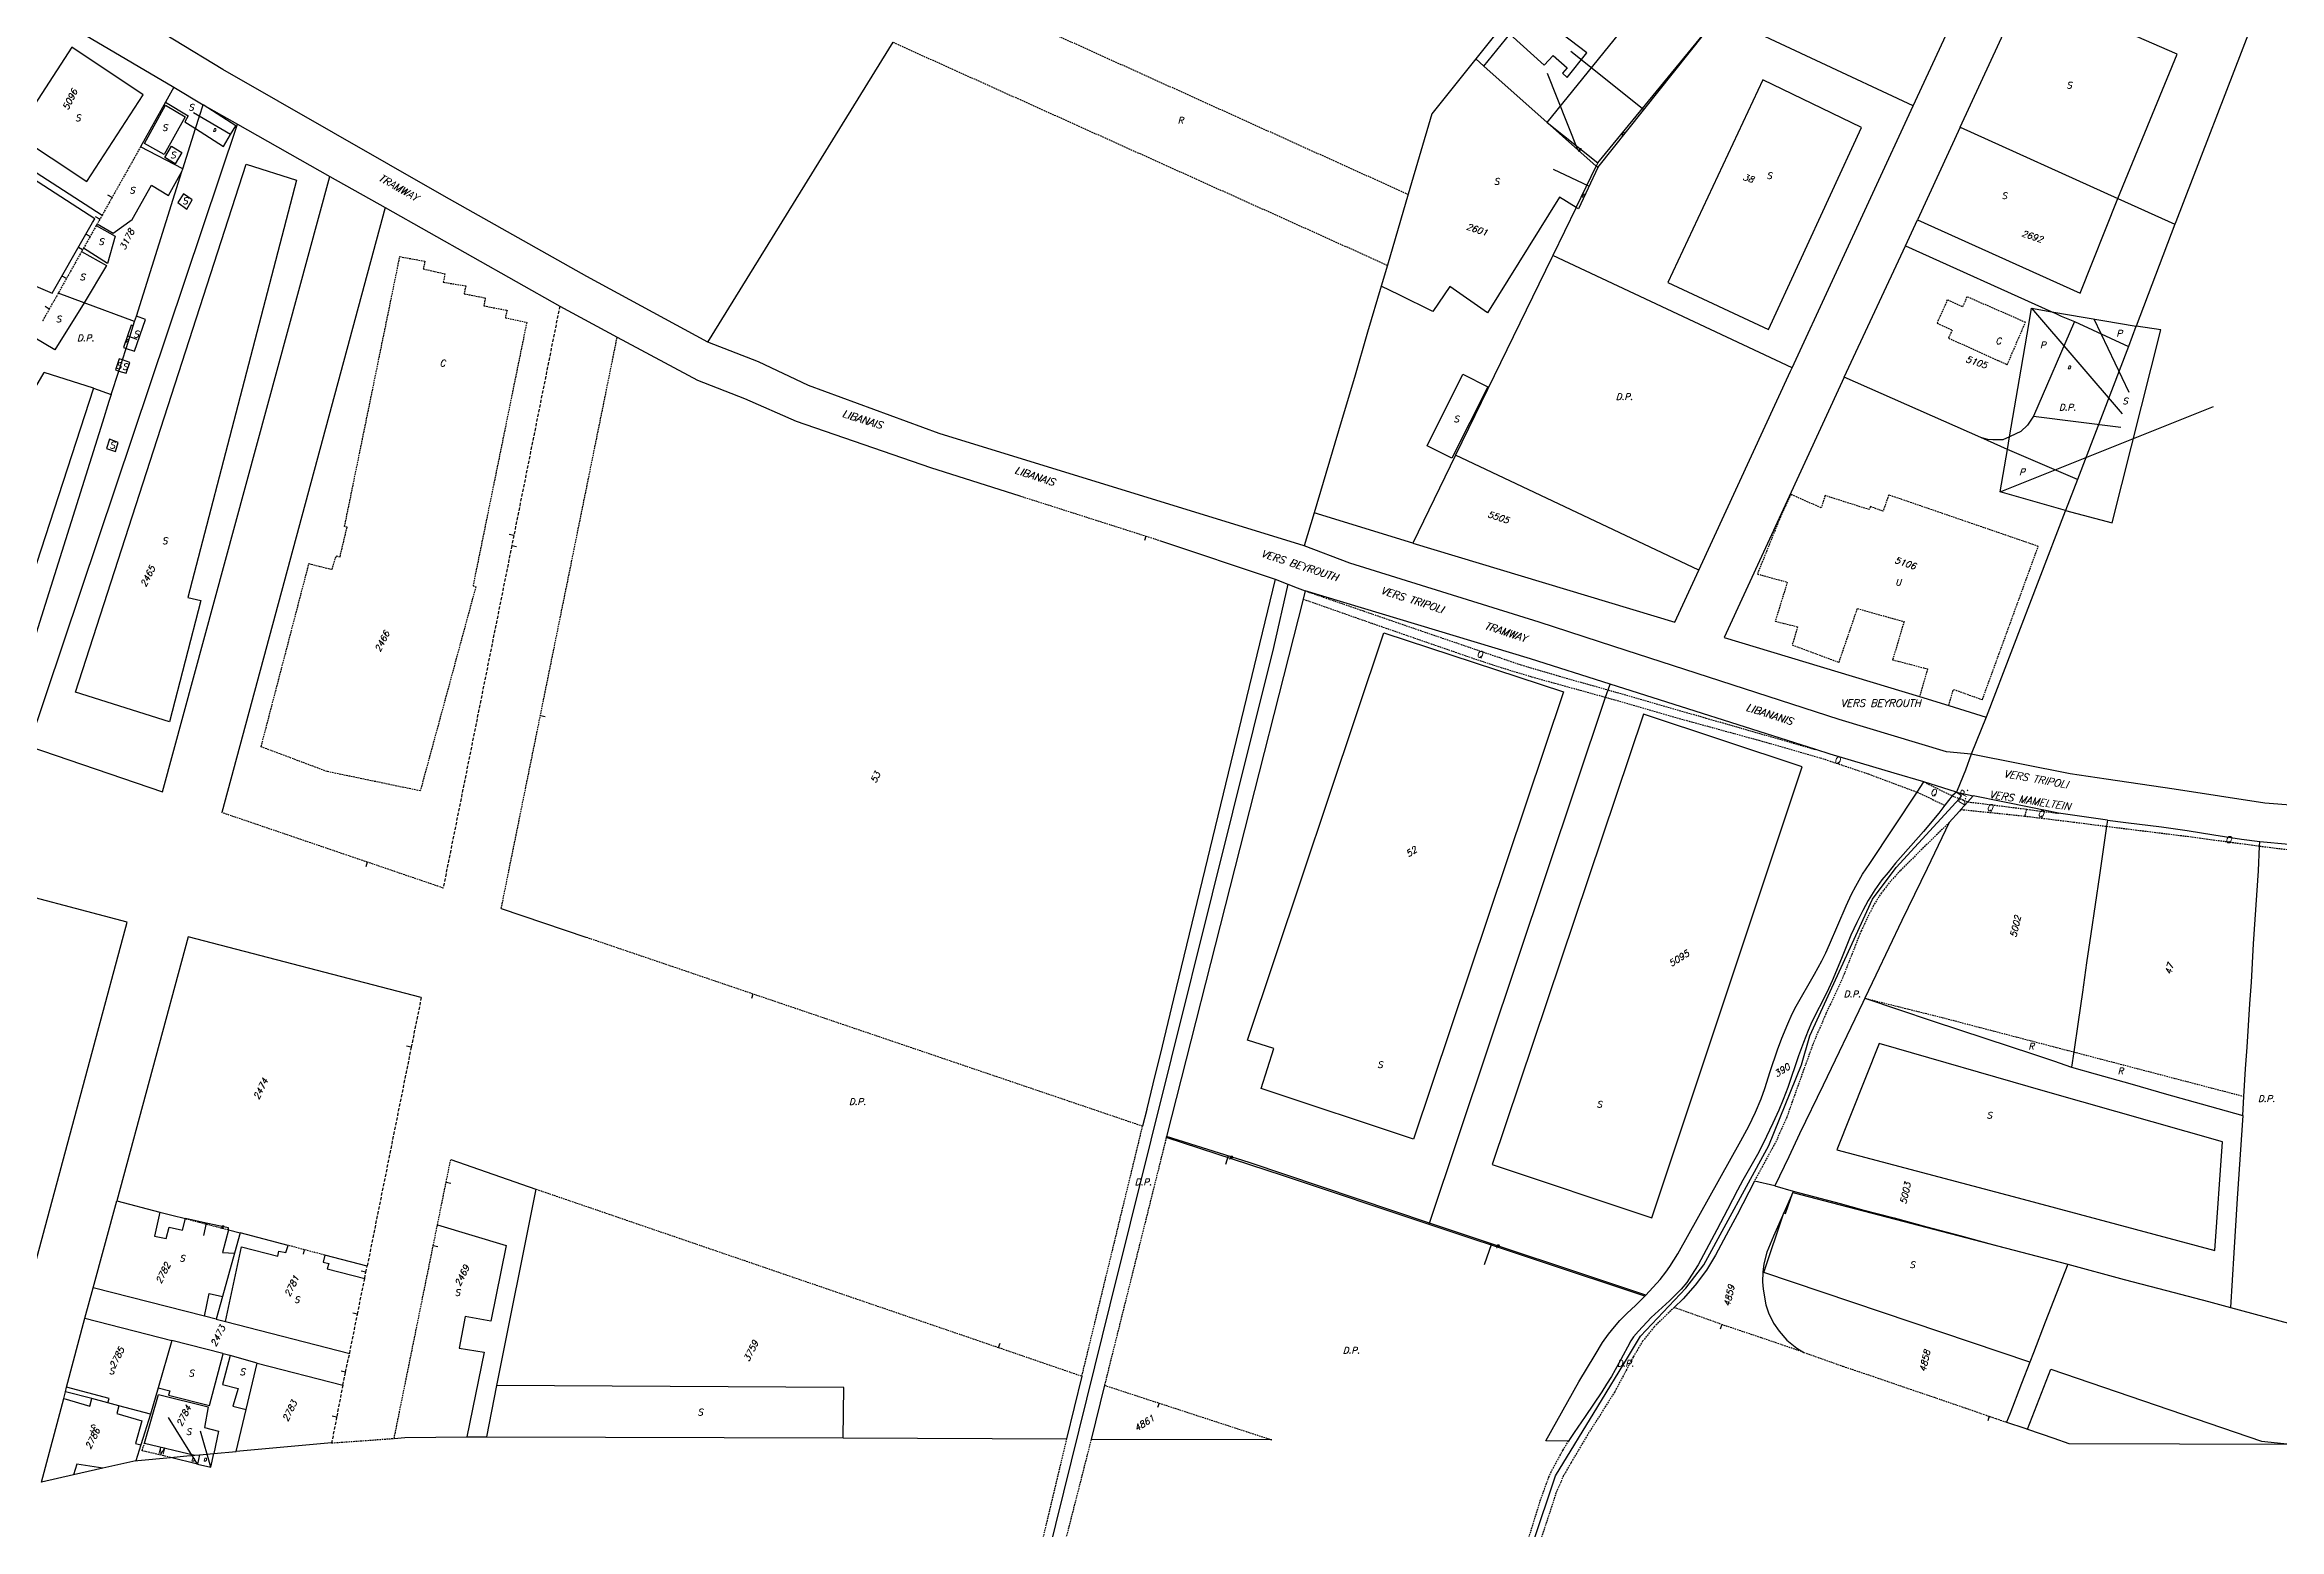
# Model space of a CAD drawing. Extents: x -334462 to -332769, y -29481 to -26664.
# Drawn here: x -333351.2 to -333000.6, y -28042.7 to -27809.7 of the extents above; entities that cross this region are included whole.
import ezdxf
from ezdxf.enums import TextEntityAlignment as Align

# ---------------------------------------------------------------- set-up
doc = ezdxf.new("R2010")
doc.units = 0
doc.header["$MEASUREMENT"] = 0
doc.linetypes.add('DASHED', pattern=[0.75, 0.5, -0.25])
doc.linetypes.add('HIDDEN', pattern=[0.375, 0.25, -0.125])
for name, color, linetype in [('17', 7, 'CONTINUOUS'), ('18', 7, 'CONTINUOUS'), ('DP$DIVIDING$LINE', 7, 'CONTINUOUS'), ('EASEMENT$BOUNDA$', 7, 'CONTINUOUS'), ('ENC$$ST$$A$$TEXT', 7, 'CONTINUOUS'), ('ENCRO$$AREA$TEXT', 7, 'CONTINUOUS'), ('ENCROACHED$WALL', 7, 'CONTINUOUS'), ('MAP$SHEET$BOUND$', 7, 'CONTINUOUS'), ('PARCEL$BOUNDARY', 7, 'CONTINUOUS'), ('PARCEL$NUMBER', 7, 'CONTINUOUS'), ('SECTION$$A$', 7, 'CONTINUOUS'), ('STREET$TEXT', 7, 'CONTINUOUS'), ('STRUC$$FOOTPRINT', 7, 'CONTINUOUS')]:
    doc.layers.add(name, color=color, linetype=linetype)
doc.styles.add('ITALICT', font='ITALICT', dxfattribs={"height": 0.2})

msp = doc.modelspace()

# ---------------------------------------------------------------- linework, layer by layer
at = {"layer": '17', "color": 1, "linetype": 'Continuous'}
for p, q in [((-333340.58, -27833.71), (-333341.23, -27833.34)), ((-333046.06, -28024.93), (-333046.31, -28025.63))]:
    msp.add_line(p, q, dxfattribs=at)
at = {"layer": '17', "color": 2, "linetype": 'Continuous'}
msp.add_line((-333300.54, -27937.99), (-333300.78, -27938.71), dxfattribs=at)
at = {"layer": '18', "color": 1, "linetype": 'Continuous'}
for p, q in [((-333342.51, -27837.14), (-333343.16, -27836.77)), ((-333344.04, -27839.86), (-333344.69, -27839.49)), ((-333345.21, -27841.94), (-333345.86, -27841.57)), ((-333347.74, -27846.44), (-333348.39, -27846.07)), ((-333350.43, -27851.21), (-333351.08, -27850.84)), ((-333178.39, -27886.83), (-333178.61, -27887.55)), ((-333240.03, -27958.68), (-333240.27, -27959.39)), ((-333310.43, -27998.79), (-333310.62, -27999.51)), ((-333088.01, -28010.53), (-333088.26, -28011.24)), ((-333201.49, -28014.14), (-333201.25, -28013.43))]:
    msp.add_line(p, q, dxfattribs=at)
at = {"layer": '18', "color": 30, "linetype": 'Continuous'}
for p, q in [((-333277.55, -27886.72), (-333278.29, -27886.57)), ((-333277.87, -27888.32), (-333277.14, -27888.47)), ((-333293.65, -27967.02), (-333294.38, -27966.87)), ((-333300.76, -28002.33), (-333301.49, -28002.18)), ((-333302.08, -28008.92), (-333302.81, -28008.77)), ((-333303.95, -28017.99), (-333304.65, -28017.85)), ((-333305.35, -28025.04), (-333306.05, -28024.9))]:
    msp.add_line(p, q, dxfattribs=at)
at = {"layer": '18', "color": 2, "linetype": 'Continuous'}
for p, q in [((-333273.38, -27914.99), (-333272.64, -27915.13)), ((-333288.17, -27988.22), (-333287.44, -27988.37)), ((-333290.19, -27998.15), (-333289.45, -27998.3)), ((-333176.31, -28022.85), (-333176.54, -28023.56))]:
    msp.add_line(p, q, dxfattribs=at)
at = {"layer": 'DP$DIVIDING$LINE', "color": 2, "linetype": 'HIDDEN'}
for p, q in [((-333051.88, -27927.59), (-333050.74, -27928.03)), ((-333050.74, -27928.03), (-333049.42, -27928.53)), ((-333188.42, -28018.62), (-333178.9, -27979.43)), ((-333175.19, -27981.21), (-333184.88, -28020.06)), ((-333190.83, -28028.45), (-333194.65, -28044.45)), ((-333186.97, -28028.56), (-333191.04, -28044.48))]:
    msp.add_line(p, q, dxfattribs=at)
at = {"layer": 'DP$DIVIDING$LINE', "color": 30, "linetype": 'HIDDEN'}
msp.add_line((-333306.13, -28029.1), (-333296.33, -28028.4), dxfattribs=at)
at = {"layer": 'DP$DIVIDING$LINE', "color": 2, "linetype": 'HIDDEN'}
for points in [[(-333052.34, -27931.75), (-333060.02, -27939.3), (-333061.51, -27940.95), (-333062.99, -27942.79), (-333064.29, -27944.88), (-333066.18, -27948.79), (-333069.06, -27956.09), (-333071.71, -27961.82), (-333073.63, -27966.26), (-333075.42, -27971.22), (-333076.99, -27975.6), (-333077.84, -27978.02), (-333079.5, -27981.75), (-333082.91, -27988.02)], [(-333095.5, -28007.86), (-333098.65, -28010.92), (-333100.45, -28013.14), (-333101.9, -28015.56), (-333104.82, -28021.09), (-333108.88, -28027.48), (-333111.72, -28032.26), (-333112.84, -28034.24), (-333113.9, -28036.55), (-333116.91, -28045.71), (-333120.13, -28055.73), (-333124.52, -28069.51), (-333127.46, -28080.68), (-333128.01, -28082.31)], [(-333132.42, -28086.77), (-333130.93, -28083.94), (-333130.88, -28083.84), (-333130.82, -28083.72), (-333130.7, -28083.47), (-333130.59, -28083.19), (-333129.84, -28081.43), (-333129.24, -28079.65), (-333128.23, -28076.18), (-333126.95, -28071.82), (-333118.53, -28044.72), (-333116.5, -28038.18), (-333115.86, -28036.37), (-333115.16, -28034.46), (-333114.51, -28033.07), (-333112.95, -28030.27), (-333112.08, -28028.81)]]:
    msp.add_lwpolyline(points, dxfattribs=at)
at = {"layer": 'EASEMENT$BOUNDA$', "color": 3, "linetype": 'HIDDEN'}
for p, q in [((-333211.92, -27799.43), (-333137.23, -27833.22)), ((-333218.06, -27809.37), (-333140.5, -27844.34)), ((-333043.41, -27851.98), (-333049.57, -27849.29)), ((-333275.53, -27853.31), (-333283.95, -27894.62)), ((-333057.38, -27927.01), (-333053.03, -27929.07)), ((-333056.32, -27925.41), (-333051.88, -27927.59)), ((-333050.51, -27929.72), (-333040.55, -27930.76)), ((-333040.19, -27929.7), (-333040.55, -27930.76)), ((-333040.19, -27929.7), (-333035.19, -27930.33)), ((-333003.65, -27935.47), (-332995.52, -27936.48)), ((-333032.79, -27967.77), (-333006.11, -27974.74))]:
    msp.add_line(p, q, dxfattribs=at)
for points in [[(-333283.95, -27894.62), (-333283.52, -27894.79), (-333292.23, -27926.81), (-333306.84, -27923.78), (-333317.2, -27919.9), (-333309.69, -27891.16), (-333306.07, -27892.07), (-333305.42, -27889.95), (-333304.82, -27890.08), (-333303.71, -27885.46), (-333304.1, -27885.33), (-333295.43, -27842.99), (-333291.5, -27843.72), (-333291.76, -27844.93), (-333288.35, -27845.67), (-333288.63, -27847.01), (-333285.09, -27847.57), (-333285.35, -27848.82), (-333282.03, -27849.47), (-333282.24, -27850.72), (-333278.62, -27851.41), (-333278.88, -27852.58), (-333275.53, -27853.31)], [(-333049.57, -27849.29), (-333050.25, -27850.85), (-333052.65, -27849.79), (-333054.26, -27853.44), (-333051.91, -27854.51), (-333052.46, -27855.77), (-333044.66, -27859.31), (-333043.25, -27859.95), (-333040.39, -27853.3), (-333043.41, -27851.98)], [(-333052.43, -27913.4), (-333051.67, -27910.88), (-333047.15, -27912.51), (-333038.38, -27888.45), (-333061.84, -27880.39), (-333062.74, -27882.93), (-333064.7, -27882.22), (-333064.89, -27882.69), (-333071.82, -27880.49), (-333072.44, -27882.41), (-333077.17, -27880.31), (-333078.84, -27883.84), (-333082.45, -27892.79), (-333077.75, -27894.06), (-333079.65, -27900.2), (-333076.14, -27901.06), (-333076.99, -27903.9), (-333069.64, -27906.65), (-333066.75, -27898.2), (-333059.44, -27900.26), (-333061.23, -27906.24), (-333055.74, -27907.67), (-333057.02, -27912.01)], [(-333153.41, -27895.42), (-333144.25, -27898.58), (-333137.56, -27900.89), (-333119.54, -27907.04), (-333113.52, -27908.81), (-333105.87, -27910.97)], [(-333153.73, -27896.71), (-333144.95, -27899.8), (-333142.96, -27900.5), (-333126.69, -27906.13), (-333123.15, -27907.3), (-333117.82, -27908.92), (-333106.25, -27912.12)], [(-333106.25, -27912.12), (-333094, -27915.64), (-333082.2, -27918.87), (-333072.58, -27921.62), (-333064.99, -27924.16), (-333061.19, -27925.59), (-333057.38, -27927.01)], [(-333105.87, -27910.97), (-333090.51, -27915.38), (-333073.28, -27920.34)], [(-333049.42, -27928.53), (-333040.18, -27929.68), (-333040.19, -27929.7)], [(-333040.55, -27930.76), (-333032.83, -27931.7), (-333027.65, -27932.37)], [(-333027.65, -27932.37), (-333014.26, -27934.03), (-333003.65, -27935.47)], [(-333065.59, -27959.34), (-333053.59, -27962.33), (-333032.79, -27967.77)], [(-333331.39, -28031.38), (-333335.86, -28030.34), (-333335.5, -28029.16)]]:
    msp.add_lwpolyline(points, dxfattribs=at)
at = {"layer": 'ENC$$ST$$A$$TEXT', "color": 1, "linetype": 'Continuous'}
for p, q in [((-333100.25, -27819.94), (-333111.71, -27810.81)), ((-333110.6, -27826.23), (-333115.37, -27814.25)), ((-333321.99, -27823.83), (-333327.8, -27820.44)), ((-333108.87, -27831.96), (-333114.46, -27829.32)), ((-333039.44, -27851.09), (-333025.2, -27867.67)), ((-333029.64, -27852.76), (-333024.15, -27864.26)), ((-333338.16, -27855.43), (-333336.69, -27855.94)), ((-333044.35, -27879.87), (-333010.89, -27866.49)), ((-333039.13, -27868.02), (-333025.45, -27869.77)), ((-333325.06, -28032.93), (-333326.72, -28027.25))]:
    msp.add_line(p, q, dxfattribs=at)
at = {"layer": 'ENCRO$$AREA$TEXT', "color": 5, "linetype": 'Continuous'}
for p, q in [((-333165.48, -27984.07), (-333165.92, -27985.43)), ((-333325.81, -27994.61), (-333326.22, -27996.55)), ((-333124.18, -27997.85), (-333125.29, -28001.17)), ((-333327.16, -28032.42), (-333331.72, -28025.09))]:
    msp.add_line(p, q, dxfattribs=at)
at = {"layer": 'ENCROACHED$WALL', "color": 5, "linetype": 'Continuous'}
for p, q in [((-333099.95, -28005.91), (-333133.89, -27994.63)), ((-333327.16, -28032.42), (-333331.39, -28031.38))]:
    msp.add_line(p, q, dxfattribs=at)
for points in [[(-333133.89, -27994.63), (-333162.16, -27985.12), (-333175.14, -27981.01)], [(-333322.33, -27995.65), (-333322.34, -27995.34), (-333325.81, -27994.61), (-333329.07, -27993.92)]]:
    msp.add_lwpolyline(points, dxfattribs=at)
at = {"layer": 'MAP$SHEET$BOUND$', "color": 6, "linetype": 'Continuous'}
for points in [[(-333156.1, -27894.37), (-333158.34, -27904.32), (-333184.05, -28007.44), (-333199.84, -28071.3), (-333204.2, -28092.68)], [(-333132.13, -28098.79), (-333132.07, -28089.17), (-333128.98, -28082.09), (-333117.69, -28044.89), (-333114.13, -28034.25), (-333107.48, -28023.38), (-333102.84, -28015.77), (-333100.79, -28012.38), (-333093.69, -28004.8), (-333090.85, -28001.15), (-333080.63, -27982.43), (-333075.52, -27969.77), (-333074.22, -27965.26), (-333064.36, -27943.8), (-333060.67, -27938.85), (-333050.74, -27928.03)], [(-333050.74, -27928.03), (-333050.4, -27927.61), (-333051.23, -27926.99)]]:
    msp.add_lwpolyline(points, dxfattribs=at)
at = {"layer": 'PARCEL$BOUNDARY', "color": 7, "linetype": 'Continuous'}
for p, q in [((-333058.02, -27819.35), (-333038.64, -27777.69)), ((-333103.37, -27782.94), (-333126.64, -27811.94)), ((-333050.62, -27822.67), (-333040.53, -27800.78)), ((-333107.47, -27828.28), (-333088.44, -27805.13)), ((-333058.02, -27819.35), (-333088.44, -27805.13)), ((-333247.13, -27856.39), (-333218.06, -27809.37)), ((-333125.35, -27813.1), (-333126.64, -27811.94)), ((-333115.44, -27821.95), (-333125.35, -27813.1)), ((-333332.18, -27818.77), (-333336.11, -27825.76)), ((-333330.87, -27816.43), (-333332.18, -27818.77)), ((-333076.99, -27860.43), (-333058.02, -27819.35)), ((-333365.88, -27821.16), (-333342.13, -27836.47)), ((-333353.62, -27919.8), (-333320.92, -27822.22)), ((-333115.44, -27821.95), (-333107.47, -27828.28)), ((-333050.62, -27822.67), (-333057.35, -27837.24)), ((-333050.62, -27822.67), (-333025.91, -27833.87)), ((-333329.47, -27829.21), (-333327.49, -27822.91)), ((-333336.77, -27852.33), (-333329.62, -27829.66)), ((-333329.62, -27829.66), (-333329.47, -27829.21)), ((-333110.89, -27835.26), (-333107.73, -27828.81)), ((-333107.47, -27828.28), (-333107.73, -27828.81)), ((-333137.23, -27833.22), (-333140.5, -27844.34)), ((-333297.75, -27835.28), (-333323.35, -27930.22)), ((-333110.89, -27835.26), (-333114.53, -27842.8)), ((-333025.91, -27833.87), (-333016.94, -27837.92)), ((-333059.21, -27841.28), (-333057.35, -27837.24)), ((-333076.99, -27860.43), (-333114.53, -27842.8)), ((-333068.82, -27861.9), (-333059.21, -27841.28)), ((-333059.21, -27841.28), (-333036.26, -27851.63)), ((-333140.5, -27844.34), (-333141.46, -27847.61)), ((-333344.98, -27850.24), (-333349.03, -27848.74)), ((-333337.04, -27853.17), (-333344.98, -27850.24)), ((-333337.26, -27853.87), (-333337.04, -27853.17)), ((-333337.04, -27853.17), (-333336.77, -27852.33)), ((-333032.72, -27853.16), (-333024.24, -27857.07)), ((-333338.97, -27859.2), (-333338.39, -27857.4)), ((-333024.24, -27857.07), (-333032.24, -27877.98)), ((-333343.49, -27863.63), (-333351.25, -27861.16)), ((-333340.72, -27864.64), (-333339.54, -27860.97)), ((-333339.54, -27860.97), (-333338.97, -27859.2)), ((-333343.49, -27863.63), (-333340.72, -27864.64)), ((-333047.38, -27871.38), (-333068.82, -27861.9)), ((-333043.22, -27873.23), (-333047.38, -27871.38)), ((-333129.79, -27874.13), (-333136.52, -27887.96)), ((-333091.61, -27892.17), (-333129.79, -27874.13)), ((-333032.24, -27877.98), (-333034.09, -27882.81)), ((-333151.99, -27883.18), (-333153.53, -27888.35)), ((-333136.52, -27887.96), (-333151.99, -27883.18)), ((-333153.41, -27895.42), (-333153.73, -27896.71)), ((-333153.73, -27896.71), (-333175.14, -27981.01)), ((-333105.87, -27910.97), (-333105.56, -27910.06)), ((-333133.89, -27994.63), (-333106.25, -27912.12)), ((-333106.25, -27912.12), (-333105.87, -27910.97)), ((-333057.02, -27912.01), (-333052.43, -27913.4)), ((-333052.43, -27913.4), (-333046.54, -27915.26)), ((-333057.38, -27927.01), (-333056.32, -27925.41)), ((-333051.88, -27927.59), (-333053.03, -27929.07)), ((-333051.23, -27926.99), (-333051.88, -27927.59)), ((-333051.23, -27926.99), (-333048.58, -27927.6)), ((-333048.58, -27927.6), (-333049.42, -27928.53)), ((-333049.42, -27928.53), (-333050.51, -27929.72)), ((-333027.5, -27931.38), (-333035.19, -27930.33)), ((-333027.5, -27931.38), (-333027.65, -27932.37)), ((-333003.65, -27935.47), (-333003.61, -27934.75)), ((-333279.52, -27945.24), (-333266.23, -27949.78)), ((-333032.79, -27967.77), (-333033.14, -27970.13)), ((-333006.28, -27977.74), (-333006.11, -27974.74)), ((-333175.14, -27981.01), (-333175.19, -27981.21)), ((-333287.45, -27984.66), (-333274.09, -27989.28)), ((-333274.09, -27989.28), (-333280.25, -28020.09)), ((-333079.73, -27988.79), (-333082.91, -27988.02)), ((-333079.73, -27988.79), (-333076.81, -27989.61)), ((-333076.91, -27989.84), (-333078.29, -27993.01)), ((-333076.81, -27989.61), (-333076.91, -27989.84)), ((-333343.53, -28004.76), (-333339.84, -27991.15)), ((-333339.84, -27991.15), (-333333.08, -27992.89)), ((-333133.96, -27994.84), (-333133.89, -27994.63)), ((-333322.33, -27995.65), (-333320.48, -27996.13)), ((-333320.48, -27996.13), (-333321.38, -27999.36)), ((-333312.95, -27998.12), (-333320.48, -27996.13)), ((-333100.09, -28006.06), (-333133.96, -27994.84)), ((-333321.38, -27999.36), (-333323.27, -28006.13)), ((-333300.57, -28001.39), (-333307.2, -27999.64)), ((-333043.56, -27998.51), (-333033.75, -28001.06)), ((-333344.83, -28009.55), (-333343.53, -28004.76)), ((-333326.09, -28009.21), (-333343.53, -28004.76)), ((-333323.27, -28006.13), (-333324.26, -28009.68)), ((-333100.09, -28006.06), (-333099.95, -28005.91)), ((-333347.71, -28020.38), (-333344.83, -28009.55)), ((-333344.83, -28009.55), (-333331.21, -28013.04)), ((-333324.26, -28009.68), (-333326.09, -28009.21)), ((-333324.26, -28009.68), (-333322.78, -28010.06)), ((-333322.78, -28010.06), (-333303.3, -28015.05)), ((-333317.82, -28016.59), (-333322.06, -28015.39)), ((-333319.56, -28023.88), (-333317.82, -28016.59)), ((-333317.82, -28016.59), (-333304.39, -28020.03)), ((-333188.42, -28018.62), (-333190.83, -28028.45)), ((-333351.64, -28035.24), (-333348.17, -28022.12)), ((-333348.17, -28022.12), (-333347.89, -28021.08)), ((-333347.89, -28021.08), (-333347.71, -28020.38)), ((-333343.78, -28022.16), (-333347.89, -28021.08)), ((-333341.25, -28022.82), (-333343.78, -28022.16)), ((-333333.36, -28020.48), (-333334.54, -28024.58)), ((-333280.25, -28020.09), (-333281.86, -28028.15)), ((-333184.88, -28020.06), (-333186.97, -28028.56)), ((-333339.52, -28023.28), (-333341.25, -28022.82)), ((-333334.54, -28024.58), (-333339.52, -28023.28)), ((-333334.54, -28024.58), (-333336.05, -28029.39)), ((-333321.13, -28030.44), (-333319.56, -28023.88)), ((-333336.05, -28029.39), (-333336.83, -28031.89)), ((-333306.13, -28029.1), (-333321.13, -28030.44)), ((-333284.91, -28028.17), (-333281.86, -28028.15)), ((-333281.86, -28028.15), (-333225.88, -28028.33)), ((-333225.88, -28028.33), (-333190.83, -28028.45)), ((-333158.61, -28028.63), (-333186.97, -28028.56)), ((-333342.02, -28033.06), (-333346.64, -28034.11)), ((-333336.83, -28031.89), (-333342.02, -28033.06)), ((-333327.59, -28031.03), (-333326.89, -28030.97)), ((-333326.89, -28030.97), (-333324.6, -28030.76)), ((-333324.6, -28030.76), (-333321.13, -28030.44)), ((-333346.64, -28034.11), (-333351.64, -28035.24))]:
    msp.add_line(p, q, dxfattribs=at)
at = {"layer": 'PARCEL$BOUNDARY', "color": 2, "linetype": 'HIDDEN'}
for p, q in [((-333279.52, -27945.24), (-333261.33, -27855.63)), ((-333184.88, -28020.06), (-333158.61, -28028.63))]:
    msp.add_line(p, q, dxfattribs=at)
at = {"layer": 'PARCEL$BOUNDARY', "color": 7, "linetype": 'Continuous'}
for points in [[(-333115.44, -27821.95), (-333067.77, -27763.1), (-333067.53, -27762.06)], [(-333247.13, -27856.39), (-333266.07, -27846.11), (-333288.5, -27833.51), (-333323.21, -27813.63), (-333345.97, -27799.76)], [(-333126.64, -27811.94), (-333133.53, -27820.59), (-333137.23, -27833.22)], [(-333327.49, -27822.91), (-333326.88, -27820.98), (-333326.31, -27819.17)], [(-333353.62, -27919.8), (-333332.67, -27926.96), (-333306.42, -27830.41)], [(-333342.9, -27837.83), (-333342.99, -27837.99), (-333343.07, -27838.13)], [(-333114.53, -27842.8), (-333114.7, -27843.14), (-333129.79, -27874.13)], [(-333141.46, -27847.61), (-333143.61, -27854.85), (-333145.68, -27861.95), (-333147.75, -27868.89), (-333151.99, -27883.18)], [(-333338.39, -27857.4), (-333337.8, -27855.56), (-333337.26, -27853.87)], [(-333032.72, -27853.16), (-333039.13, -27868.02), (-333040.09, -27869.42), (-333041.11, -27870.44), (-333042.77, -27871.23), (-333042.89, -27871.28)], [(-333036.26, -27851.63), (-333035.6, -27851.93), (-333034.88, -27852.26), (-333034.76, -27852.31), (-333032.72, -27853.16)], [(-333023.02, -27853.88), (-333023.05, -27853.94), (-333024.24, -27857.07)], [(-333153.53, -27888.35), (-333210.82, -27870.73), (-333231.31, -27863.21), (-333239.14, -27859.51), (-333247.13, -27856.39)], [(-333091.61, -27892.17), (-333077.24, -27860.97), (-333076.99, -27860.43)], [(-333340.72, -27864.64), (-333341.08, -27865.7), (-333342.1, -27868.95), (-333352.21, -27901.24), (-333352.95, -27903.59), (-333354.34, -27908.03), (-333354.81, -27909.54), (-333355.5, -27911.75), (-333356.25, -27914.13), (-333357.6, -27918.47)], [(-333068.82, -27861.9), (-333087.66, -27902.74), (-333057.02, -27912.01)], [(-333042.89, -27871.28), (-333043.93, -27871.72), (-333045.52, -27871.76), (-333046.31, -27871.68), (-333047.38, -27871.38)], [(-333032.24, -27877.98), (-333043.21, -27873.23), (-333043.22, -27873.23)], [(-333048.89, -27921.06), (-333052.78, -27920.66), (-333069.59, -27915.59), (-333104.95, -27904.14), (-333116.66, -27900.32), (-333146.4, -27891.06), (-333153.53, -27888.35)], [(-333136.52, -27887.96), (-333095.38, -27900.33), (-333091.61, -27892.17)], [(-333158.1, -27893.58), (-333158.11, -27893.59), (-333174.05, -27959.44), (-333176.16, -27968.15), (-333176.61, -27970), (-333177.28, -27972.77), (-333178.23, -27976.7), (-333178.26, -27976.79), (-333178.9, -27979.43)], [(-332955.79, -27932.41), (-333002.82, -27928.76), (-333017.06, -27926.54), (-333027.75, -27924.98), (-333033.36, -27924.13), (-333048.89, -27921.06)], [(-333099.95, -28005.91), (-333097.72, -28003.49), (-333096.8, -28002.33), (-333096.16, -28001.43), (-333094.91, -27999.43), (-333085.02, -27981.71), (-333083.8, -27979.4), (-333082.74, -27977.19), (-333081.86, -27975.1), (-333081.29, -27973.48), (-333080.43, -27970.85), (-333079.27, -27967.43), (-333078.6, -27965.6), (-333077.66, -27963.33), (-333076.97, -27961.8), (-333076.36, -27960.58), (-333073.5, -27955.56), (-333072.34, -27953.46), (-333071.7, -27952.21), (-333071.13, -27950.92), (-333068.52, -27944.83), (-333067.66, -27943), (-333067.02, -27941.78), (-333065.95, -27939.88), (-333064.82, -27938.19), (-333057.38, -27927.01)], [(-333035.19, -27930.33), (-333039.57, -27929.4), (-333043.94, -27928.53), (-333048.58, -27927.6)], [(-333053.03, -27929.07), (-333053.99, -27930.31), (-333056.41, -27933.18), (-333060.79, -27938.16), (-333061.95, -27939.61), (-333062.92, -27940.77), (-333064, -27942.33), (-333065.05, -27944.02), (-333065.88, -27945.55), (-333066.86, -27947.46), (-333067.77, -27949.42), (-333069.26, -27953.11), (-333070.71, -27956.63), (-333071.57, -27958.44), (-333073.88, -27963.04), (-333074.48, -27964.38), (-333075.23, -27966.28), (-333075.99, -27968.35), (-333077.66, -27973.33), (-333078.38, -27975.22), (-333079.08, -27976.91), (-333080, -27978.95), (-333081.54, -27982.12), (-333082.43, -27983.83), (-333083.29, -27985.3), (-333084.74, -27987.86), (-333085.58, -27989.44), (-333087.14, -27992.49), (-333088.8, -27995.68), (-333091.75, -28001.19), (-333092.77, -28002.81), (-333093.5, -28003.92), (-333094.38, -28004.96), (-333096.25, -28006.83), (-333099.12, -28009.45), (-333101.1, -28011.56), (-333101.87, -28012.45), (-333102.28, -28013.09), (-333102.82, -28014.08), (-333104.19, -28016.59), (-333105.35, -28018.68), (-333106.11, -28019.89), (-333106.85, -28021.1), (-333109.47, -28024.94), (-333111.19, -28027.48), (-333111.84, -28028.42), (-333112.08, -28028.81)], [(-333050.51, -27929.72), (-333050.76, -27930.01), (-333052.34, -27931.75)], [(-333027.5, -27931.38), (-333024.65, -27931.75), (-333019.06, -27932.47), (-333015.01, -27933.04), (-333010.81, -27933.7), (-333006.47, -27934.39), (-333003.61, -27934.75)], [(-333052.34, -27931.75), (-333055.79, -27939.01), (-333059.79, -27947.17), (-333061.82, -27951.45), (-333063.84, -27955.73), (-333065.59, -27959.34)], [(-333027.65, -27932.37), (-333028.79, -27940.03), (-333030.13, -27949.22), (-333030.79, -27953.81), (-333031.44, -27958.41), (-333032.1, -27963.06), (-333032.79, -27967.77)], [(-333003.61, -27934.75), (-332999.06, -27935.19), (-332995.46, -27935.49)], [(-333006.11, -27974.74), (-333005.86, -27970.42), (-333005.63, -27967.01), (-333005.4, -27963.61), (-333005.16, -27960.2), (-333004.95, -27956.8), (-333004.62, -27950.79), (-333004.11, -27943.18), (-333003.85, -27939.37), (-333003.65, -27935.47)], [(-333358.97, -28024.36), (-333338.19, -27947.43), (-333360.82, -27941.44)], [(-333292.07, -27959.22), (-333328.65, -27949.7), (-333339.84, -27991.15)], [(-333065.59, -27959.34), (-333065.92, -27960.03), (-333072.15, -27972.99), (-333075.86, -27980.63), (-333077.49, -27984.22), (-333079.73, -27988.79)], [(-333065.59, -27959.34), (-333055.03, -27962.87), (-333046.59, -27965.65), (-333039.28, -27968.08), (-333036, -27969.17), (-333033.14, -27970.13)], [(-333033.14, -27970.13), (-333029.47, -27971.22), (-333023.66, -27972.84), (-333018.27, -27974.38), (-333012.81, -27975.91), (-333006.28, -27977.74)], [(-333006.28, -27977.74), (-333007.16, -27990.75), (-333007.68, -27999.26), (-333008.21, -28007.88)], [(-333133.96, -27994.84), (-333156.82, -27987.18), (-333175.19, -27981.21)], [(-333082.91, -27988.02), (-333085.62, -27993.32), (-333087.32, -27996.49), (-333089.02, -27999.66), (-333090.43, -28001.99), (-333092.22, -28004.35), (-333094.08, -28006.5), (-333095.5, -28007.86)], [(-333076.81, -27989.61), (-333069.48, -27991.55), (-333066.11, -27992.46), (-333061.01, -27993.81), (-333055.86, -27995.19), (-333050.71, -27996.56), (-333045.57, -27997.97), (-333043.56, -27998.51)], [(-333333.08, -27992.89), (-333331.21, -27993.37), (-333329.07, -27993.92)], [(-333078.29, -27993.01), (-333079.9, -27996.69), (-333080.97, -27999.16), (-333081.43, -28001.03), (-333081.58, -28002.31), (-333081.64, -28003.81), (-333081.53, -28005), (-333081.11, -28007.42), (-333080.7, -28008.67), (-333079.94, -28010.3), (-333079.02, -28011.57), (-333077.81, -28012.99), (-333076.27, -28014.23), (-333075.16, -28014.9)], [(-333033.75, -28001.06), (-333037.31, -28010.15), (-333039.15, -28014.96), (-333039.72, -28016.43)], [(-333033.75, -28001.06), (-333024.88, -28003.45), (-333018.28, -28005.19), (-333011.69, -28006.94), (-333008.21, -28007.88)], [(-333112.08, -28028.81), (-333115.66, -28028.8), (-333110.44, -28019.53), (-333107.92, -28015.28), (-333106.75, -28013.37), (-333105.8, -28012.05), (-333104.88, -28010.91), (-333104.05, -28009.92), (-333102.89, -28008.75), (-333101.59, -28007.53), (-333100.09, -28006.06)], [(-333008.21, -28007.88), (-332999.13, -28010.31), (-332996.54, -28011.01)], [(-333331.21, -28013.04), (-333333.35, -28020.44), (-333333.36, -28020.48)], [(-333323.17, -28015.11), (-333323.2, -28015.1), (-333331.21, -28013.04)], [(-333322.06, -28015.39), (-333322.08, -28015.39), (-333323.17, -28015.11)], [(-333039.72, -28016.43), (-333041, -28019.76), (-333042.82, -28024.59), (-333043.34, -28025.86)], [(-333043.34, -28025.86), (-333040.51, -28026.81), (-333040.07, -28026.96)], [(-333296.33, -28028.4), (-333294.63, -28028.24), (-333284.91, -28028.17)], [(-333040.07, -28026.96), (-333035.96, -28028.37), (-333033.59, -28029.2), (-332998.87, -28029.29)], [(-333336.83, -28031.89), (-333336.56, -28031.86), (-333331.39, -28031.38)], [(-333331.39, -28031.38), (-333328.86, -28031.15), (-333327.59, -28031.03)]]:
    msp.add_lwpolyline(points, dxfattribs=at)
at = {"layer": 'PARCEL$BOUNDARY', "color": 2, "linetype": 'HIDDEN'}
for points in [[(-333336.11, -27825.76), (-333340.58, -27833.71), (-333342.13, -27836.47)], [(-333342.13, -27836.47), (-333342.51, -27837.14), (-333342.9, -27837.83)], [(-333343.07, -27838.13), (-333344.04, -27839.86), (-333345.06, -27841.68)], [(-333345.36, -27842.2), (-333347.74, -27846.44), (-333349.03, -27848.74)], [(-333345.06, -27841.68), (-333345.21, -27841.94), (-333345.36, -27842.2)], [(-333349.03, -27848.74), (-333350.43, -27851.21), (-333351.54, -27853.18)], [(-333288.64, -27942.05), (-333300.54, -27937.99), (-333323.35, -27930.22)], [(-333178.9, -27979.43), (-333240.03, -27958.68), (-333266.23, -27949.78)], [(-333289.53, -27994.91), (-333288.17, -27988.22), (-333287.45, -27984.66)], [(-333274.09, -27989.28), (-333201.49, -28014.14), (-333188.42, -28018.62)], [(-333329.07, -27993.92), (-333325.84, -27994.75), (-333322.33, -27995.65)], [(-333307.2, -27999.64), (-333310.43, -27998.79), (-333312.95, -27998.12)], [(-333296.33, -28028.4), (-333290.19, -27998.15), (-333289.53, -27994.91)], [(-333075.16, -28014.9), (-333081.85, -28012.61), (-333087.51, -28010.71), (-333095.5, -28007.86)], [(-333075.16, -28014.9), (-333069.03, -28017.08), (-333064.34, -28018.65), (-333059.54, -28020.3), (-333054.71, -28021.95), (-333049.87, -28023.6), (-333045.04, -28025.28), (-333043.34, -28025.86)]]:
    msp.add_lwpolyline(points, dxfattribs=at)
at = {"layer": 'PARCEL$BOUNDARY', "color": 2, "linetype": 'DASHED'}
for points in [[(-333270.34, -27850.74), (-333277.55, -27886.72), (-333277.87, -27888.32), (-333288.64, -27942.05)], [(-333292.07, -27959.22), (-333293.65, -27967.02), (-333300.57, -28001.39)], [(-333300.95, -28003.3), (-333300.76, -28002.33), (-333300.57, -28001.39)], [(-333303.3, -28015.05), (-333302.08, -28008.92), (-333300.95, -28003.3)], [(-333304.39, -28020.03), (-333303.95, -28017.99), (-333303.3, -28015.05)], [(-333304.39, -28020.03), (-333305.35, -28025.04), (-333306.13, -28029.1)]]:
    msp.add_lwpolyline(points, dxfattribs=at)
at = {"layer": 'SECTION$$A$', "color": 7, "linetype": 'Continuous'}
for p, q in [((-333351.26, -27804.41), (-333330.87, -27816.43)), ((-333330.87, -27816.43), (-333326.31, -27819.17)), ((-333326.31, -27819.17), (-333320.92, -27822.22)), ((-333320.92, -27822.22), (-333306.42, -27830.41)), ((-333306.42, -27830.41), (-333297.75, -27835.28)), ((-333297.75, -27835.28), (-333270.34, -27850.74)), ((-333016.94, -27837.92), (-333023.02, -27853.88)), ((-333270.34, -27850.74), (-333261.33, -27855.63)), ((-333176.25, -27887.51), (-333158.1, -27893.58)), ((-333158.1, -27893.58), (-333156.1, -27894.37)), ((-333073.28, -27920.34), (-333105.56, -27910.06)), ((-333046.54, -27915.26), (-333048.89, -27921.06)), ((-333051.23, -27926.99), (-333056.32, -27925.41))]:
    msp.add_line(p, q, dxfattribs=at)
for points in [[(-332986.17, -27758.07), (-332993.46, -27777.08), (-333005.15, -27807.3), (-333016.78, -27837.51), (-333016.94, -27837.92)], [(-333261.33, -27855.63), (-333248.73, -27862.37), (-333241.38, -27865.26), (-333233.23, -27868.79), (-333212.19, -27876.06), (-333198.15, -27880.53)], [(-333034.09, -27882.81), (-333034.15, -27882.95), (-333046.54, -27915.26)], [(-333156.1, -27894.37), (-333154.63, -27894.94), (-333153.41, -27895.42)], [(-333105.56, -27910.06), (-333118.03, -27906.09), (-333153.41, -27895.42)], [(-333056.32, -27925.41), (-333060.98, -27924.03), (-333071.04, -27921.05), (-333073.28, -27920.34)], [(-333048.89, -27921.06), (-333049.77, -27923.56), (-333050.18, -27924.44), (-333051.23, -27926.99)]]:
    msp.add_lwpolyline(points, dxfattribs=at)
at = {"layer": 'SECTION$$A$', "color": 2, "linetype": 'HIDDEN'}
msp.add_lwpolyline([(-333198.15, -27880.53), (-333178.39, -27886.83), (-333176.25, -27887.51)], dxfattribs=at)
at = {"layer": 'STRUC$$FOOTPRINT', "color": 1, "linetype": 'Continuous'}
for p, q in [((-333107.49, -27829.03), (-333088.44, -27805.13)), ((-333344.53, -27831.21), (-333335.72, -27817.61)), ((-333332.18, -27819.21), (-333329.1, -27821.06)), ((-333107.73, -27828.81), (-333115.44, -27821.95)), ((-333080.72, -27854.42), (-333066.1, -27822.76)), ((-333329.47, -27829.21), (-333336.11, -27825.76)), ((-333331.28, -27825.67), (-333329.65, -27826.64)), ((-333107.49, -27829.03), (-333107.73, -27828.81)), ((-333329.39, -27833.13), (-333330.26, -27834.49)), ((-333343.63, -27837.64), (-333343.28, -27837.04)), ((-333036.26, -27851.63), (-333023.02, -27853.88)), ((-333341.01, -27871.64), (-333341.48, -27873.09)), ((-333043.22, -27873.23), (-333042.89, -27871.28)), ((-333130.38, -27874.63), (-333134.27, -27872.7)), ((-333326.68, -27896.95), (-333331.57, -27915.98)), ((-333160.32, -27973.5), (-333158.3, -27967.25)), ((-333124.07, -27985.45), (-333098.99, -27993.78)), ((-333076.91, -27989.84), (-333043.56, -27998.51)), ((-333041.51, -27990.66), (-333010.68, -27998.89)), ((-333335.5, -28029.16), (-333327.59, -28031.03)), ((-333326.89, -28030.97), (-333327.16, -28032.42))]:
    msp.add_line(p, q, dxfattribs=at)
for points in [[(-333125.35, -27813.1), (-333121.29, -27808.09), (-333115.9, -27812.98), (-333114.5, -27811.42), (-333112.29, -27813.39), (-333113, -27814.2), (-333112.29, -27814.88), (-333109.23, -27811), (-333114.64, -27806.9), (-333114.09, -27806.21), (-333118.7, -27802.69), (-333103.37, -27782.94)], [(-333025.91, -27833.87), (-333016.58, -27811.21), (-333040.53, -27800.78)], [(-333335.72, -27817.61), (-333346.91, -27810.12), (-333355.74, -27823.79), (-333344.53, -27831.21)], [(-333066.1, -27822.76), (-333081.61, -27815.28), (-333096.5, -27847.03), (-333080.72, -27854.42)], [(-333329.1, -27821.06), (-333332.39, -27826.96), (-333335.49, -27825.22), (-333332.18, -27819.21)], [(-333332.18, -27818.77), (-333328.66, -27820.92), (-333329.18, -27821.83), (-333327.49, -27822.91)], [(-333327.49, -27822.91), (-333323.1, -27825.72), (-333321.99, -27823.83), (-333321.18, -27822.45), (-333326.31, -27819.17)], [(-333343.28, -27837.04), (-333362.02, -27824.99), (-333363.93, -27827.1), (-333365.12, -27828.23), (-333365.79, -27829.12), (-333366.3, -27830.24), (-333366.71, -27831.23), (-333366.95, -27832.02), (-333367.12, -27832.98), (-333367.17, -27834.41), (-333367.1, -27835.91), (-333366.8, -27837.24), (-333359.66, -27844.59), (-333349.97, -27848.72), (-333344.69, -27839.49), (-333343.63, -27837.64)], [(-333329.65, -27826.64), (-333330.66, -27828.42), (-333332.32, -27827.46), (-333331.28, -27825.67)], [(-333331.57, -27915.98), (-333346.32, -27911.3), (-333319.53, -27828.5), (-333311.62, -27830.98), (-333328.68, -27896.47), (-333326.68, -27896.95)], [(-333342.9, -27837.83), (-333340.4, -27839.3), (-333337.42, -27837.17), (-333334.41, -27831.76), (-333331.75, -27833.4), (-333329.62, -27829.66)], [(-333107.49, -27829.03), (-333110.53, -27835.48), (-333110.89, -27835.26)], [(-333330.26, -27834.49), (-333328.87, -27835.53), (-333328.01, -27834.1), (-333329.39, -27833.13)], [(-333110.89, -27835.26), (-333113.49, -27833.64), (-333124.8, -27851.83), (-333130.71, -27847.7), (-333133.38, -27851.59), (-333138.63, -27849), (-333141.46, -27847.61)], [(-333057.35, -27837.24), (-333031.8, -27848.72), (-333025.91, -27833.87)], [(-333343.07, -27838.13), (-333340.11, -27839.8), (-333341.29, -27844.09), (-333345.06, -27841.68)], [(-333345.36, -27842.2), (-333341.48, -27844.39), (-333344.98, -27850.24)], [(-333344.98, -27850.24), (-333349.54, -27857.6), (-333352.91, -27855.61)], [(-333337.26, -27853.87), (-333337.59, -27853.75), (-333338.16, -27855.43), (-333338.79, -27857.27), (-333338.39, -27857.4)], [(-333338.39, -27857.4), (-333337.08, -27857.82), (-333335.35, -27852.85), (-333336.77, -27852.33)], [(-333042.89, -27871.28), (-333041.08, -27860.67), (-333039.82, -27853.34), (-333039.44, -27851.09), (-333036.26, -27851.63)], [(-333034.09, -27882.81), (-333026.77, -27884.75), (-333019.14, -27854.47), (-333023.02, -27853.88)], [(-333343.49, -27863.63), (-333357.91, -27908.01), (-333374.64, -27902.54), (-333370.08, -27894.41), (-333354.59, -27866.94), (-333351.25, -27861.16)], [(-333338.97, -27859.2), (-333339.49, -27859.03), (-333340.05, -27860.77), (-333339.54, -27860.97)], [(-333339.54, -27860.97), (-333338.36, -27861.29), (-333337.77, -27859.6), (-333338.97, -27859.2)], [(-333134.27, -27872.7), (-333128.64, -27861.43), (-333124.73, -27863.42), (-333130.38, -27874.63)], [(-333341.48, -27873.09), (-333340.06, -27873.59), (-333339.6, -27872.17), (-333341.01, -27871.64)], [(-333034.09, -27882.81), (-333044.35, -27879.87), (-333043.22, -27873.23)], [(-333158.3, -27967.25), (-333162.46, -27965.94), (-333141.06, -27902), (-333112.87, -27911.25), (-333136.4, -27981.44), (-333160.32, -27973.5)], [(-333098.99, -27993.78), (-333075.4, -27923.06), (-333100.33, -27914.76), (-333124.07, -27985.45)], [(-333010.68, -27998.89), (-333009.46, -27981.86), (-333037.24, -27973.97), (-333063.36, -27966.46), (-333069.99, -27983.1), (-333041.51, -27990.66)], [(-333078.29, -27993.01), (-333078.01, -27993.1), (-333076.91, -27989.84)], [(-333333.08, -27992.89), (-333333.94, -27996.66), (-333332.1, -27997.01), (-333331.62, -27995.24), (-333329.55, -27995.74), (-333329.07, -27993.92)], [(-333039.72, -28016.43), (-333081.42, -28002.35), (-333078.29, -27993.01)], [(-333322.33, -27995.65), (-333323.23, -27999.23), (-333321.38, -27999.36)], [(-333322.78, -28010.06), (-333320.28, -27998.34), (-333314.56, -27999.81), (-333314.43, -27999.04), (-333313.31, -27999.25), (-333312.95, -27998.12)], [(-333289.53, -27994.91), (-333278.76, -27998.15), (-333281.18, -28010.02), (-333285.2, -28009.25), (-333286.14, -28014.25), (-333282.2, -28014.86), (-333284.91, -28028.17)], [(-333307.2, -27999.64), (-333307.44, -28000.74), (-333306.55, -28000.97), (-333306.81, -28001.79), (-333300.95, -28003.3)], [(-333326.09, -28009.21), (-333325.34, -28005.67), (-333323.27, -28006.13)], [(-333333.36, -28020.48), (-333331.51, -28020.91), (-333331.73, -28021.61), (-333325.27, -28023.24), (-333323.17, -28015.11)], [(-333322.06, -28015.39), (-333323.24, -28019.94), (-333320.82, -28020.56), (-333321.66, -28023.36), (-333319.56, -28023.88)], [(-333040.07, -28026.96), (-333036.4, -28017.54), (-333003.38, -28028.81), (-332998.87, -28029.29)], [(-333348.17, -28022.12), (-333344.09, -28023.32), (-333343.78, -28022.16)], [(-333341.25, -28022.82), (-333341.06, -28022.14), (-333347.71, -28020.38)], [(-333335.5, -28029.16), (-333333.31, -28021.49), (-333325.51, -28023.45), (-333326.09, -28026.71), (-333323.89, -28027.24), (-333324.6, -28030.76)], [(-333225.88, -28028.33), (-333225.8, -28020.4), (-333280.25, -28020.09)], [(-333339.52, -28023.28), (-333339.81, -28024.51), (-333335.92, -28025.62), (-333336.91, -28029.21), (-333336.05, -28029.39)], [(-333342.02, -28033.06), (-333346.11, -28032.45), (-333346.64, -28034.11)], [(-333327.16, -28032.42), (-333325.06, -28032.93), (-333324.6, -28030.76)]]:
    msp.add_lwpolyline(points, dxfattribs=at)

# ---------------------------------------------------------------- texts
at = {"layer": 'DP$DIVIDING$LINE', "color": 1, "linetype": 'Continuous', "style": 'ITALICT'}
for p in [(-333344.73, -27855.74), (-333103.32, -27864.95), (-333033.79, -27866.62), (-333002.57, -27975.08)]:
    msp.add_text('D.P.', height=1, dxfattribs=at).set_placement(p, align=Align.MIDDLE)
at = {"layer": 'DP$DIVIDING$LINE', "color": 2, "linetype": 'Continuous', "style": 'ITALICT'}
msp.add_text('D.P.', height=1, rotation=77.3079, dxfattribs=at).set_placement((-333050.18, -27927.74), align=Align.MIDDLE)
for p in [(-333067.55, -27958.67), (-333223.63, -27975.56), (-333146.15, -28014.58)]:
    msp.add_text('D.P.', height=1, dxfattribs=at).set_placement(p, align=Align.MIDDLE)
at = {"layer": 'DP$DIVIDING$LINE', "color": 4, "linetype": 'Continuous', "style": 'ITALICT'}
for p in [(-333178.79, -27988.15), (-333103.14, -28016.63)]:
    msp.add_text('D.P.', height=1, dxfattribs=at).set_placement(p, align=Align.MIDDLE)
at = {"layer": 'EASEMENT$BOUNDA$', "color": 3, "linetype": 'Continuous', "style": 'ITALICT'}
for s, p in [('R', (-333172.94, -27821.61)), ('C', (-333044.64, -27856.22)), ('C', (-333288.74, -27859.71)), ('U', (-333060.35, -27894.07)), ('Q', (-333126.03, -27905.44)), ('Q', (-333069.92, -27922.04)), ('Q', (-333054.83, -27927.11)), ('Q', (-333045.98, -27929.5)), ('Q', (-333037.98, -27930.44)), ('Q', (-333008.54, -27934.49)), ('R', (-333039.48, -27966.88)), ('R', (-333025.48, -27970.76)), ('M', (-333332.91, -28030.39))]:
    msp.add_text(s, height=1, dxfattribs=at).set_placement(p, align=Align.MIDDLE)
at = {"layer": 'ENC$$ST$$A$$TEXT', "color": 1, "linetype": 'Continuous', "style": 'ITALICT'}
for s, height, p in [('D', 0.5, (-333324.52, -27823.13)), ('P', 0.5, (-333110.34, -27826.3)), ('P', 0.5, (-333103.53, -27823.75)), ('P', 0.5, (-333109.77, -27833.45)), ('P', 0.5, (-333338.25, -27856.26)), ('P', 1, (-333037.64, -27856.84)), ('P', 1, (-333025.65, -27855.05)), ('D', 0.5, (-333033.53, -27860.37)), ('P', 1, (-333040.92, -27876.76)), ('D', 0.5, (-333326, -28031.73))]:
    msp.add_text(s, height=height, dxfattribs=at).set_placement(p, align=Align.MIDDLE)
at = {"layer": 'ENCRO$$AREA$TEXT', "color": 5, "linetype": 'Continuous', "style": 'ITALICT'}
for s, p in [('P', (-333165.05, -27984.39)), ('P', (-333323.32, -27995.29)), ('P', (-333123.2, -27998.29)), ('D', (-333327.91, -28031.72))]:
    msp.add_text(s, height=0.5, dxfattribs=at).set_placement(p, align=Align.MIDDLE)
at = {"layer": 'PARCEL$NUMBER', "color": 7, "linetype": 'Continuous', "style": 'ITALICT'}
for s, rotation, p in [('5096', 63.587, (-333347.18, -27818.33)), ('38', 341.5928, (-333083.86, -27830.69)), ('3178', 63.587, (-333338.25, -27840.3)), ('2601', 341.5928, (-333126.44, -27838.75)), ('2692', 341.5928, (-333039.32, -27839.81)), ('5105', 341.5928, (-333048.06, -27859.55)), ('5505', 341.5928, (-333123.08, -27883.87)), ('2465', 63.587, (-333334.98, -27893.14)), ('5106', 341.5928, (-333059.23, -27891.08)), ('2466', 63.587, (-333298.21, -27903.36)), ('53', 63.587, (-333220.82, -27924.69)), ('52', 32.6819, (-333136.74, -27936.36)), ('5002', 77.3079, (-333041.96, -27948.08)), ('5095', 32.6819, (-333094.75, -27953.08)), ('47', 77.3079, (-333017.8, -27954.73)), ('390', 32.6819, (-333078.58, -27970.64)), ('2474', 63.587, (-333317.27, -27973.57)), ('5003', 77.3079, (-333059.23, -27989.94)), ('2782', 63.587, (-333332.59, -28002.47)), ('2469', 63.587, (-333285.68, -28002.85)), ('2781', 63.587, (-333312.4, -28004.51)), ('4859', 77.3079, (-333086.88, -28006)), ('2473', 63.587, (-333323.97, -28012.31)), ('2785', 63.587, (-333339.83, -28015.73)), ('3759', 63.587, (-333240.35, -28014.68)), ('4858', 77.3079, (-333056.17, -28016.23)), ('2783', 63.587, (-333312.72, -28024.08)), ('2784', 63.587, (-333329.33, -28024.85)), ('4861', 32.6819, (-333178.64, -28025.99)), ('2786', 63.587, (-333343.64, -28028.42))]:
    msp.add_text(s, height=1, rotation=rotation, dxfattribs=at).set_placement(p, align=Align.MIDDLE)
at = {"layer": 'STREET$TEXT', "color": 7, "linetype": 'Continuous', "style": 'ITALICT'}
for s, rotation, p in [('TRAMWAY', 330.2135, (-333298.89, -27830.97)), ('LIBANAIS', 342.4772, (-333226.13, -27868.09)), ('LIBANAIS', 341.6101, (-333199.06, -27876.94)), ('VERS BEYROUTH', 341.9583, (-333160.41, -27890.03)), ('VERS TRIPOLI', 342.2914, (-333141.62, -27895.83)), ('TRAMWAY', 341.8294, (-333125.35, -27901.36)), ('LIBANANIS', 342.1469, (-333084.33, -27914.17)), ('VERS TRIPOLI', 349.8289, (-333043.85, -27924.61)), ('VERS MAMELTEIN', 351.1229, (-333046.12, -27927.89))]:
    msp.add_text(s, height=1.15, rotation=rotation, dxfattribs=at).set_placement(p)
msp.add_text('VERS BEYROUTH', height=1.15, dxfattribs=at).set_placement((-333069.39, -27913.6))
at = {"layer": 'STRUC$$FOOTPRINT', "color": 1, "linetype": 'Continuous', "style": 'ITALICT'}
for p in [(-333033.53, -27816.1), (-333328.18, -27819.57), (-333345.95, -27821.22), (-333332.32, -27822.75), (-333331.03, -27827.06), (-333080.59, -27830.3), (-333337.44, -27832.58), (-333123.37, -27831.2), (-333043.71, -27833.44), (-333329.13, -27834.24), (-333342.3, -27840.65), (-333345.25, -27846.19), (-333348.98, -27852.77), (-333336.8, -27855.16), (-333339.53, -27860.11), (-333338.56, -27860.26), (-333129.68, -27868.45), (-333024.75, -27865.66), (-333340.55, -27872.57), (-333332.32, -27887.58), (-333141.66, -27969.75), (-333107.25, -27975.99), (-333046.06, -27977.7), (-333329.59, -28000.15), (-333058.15, -28001.15), (-333286.4, -28005.51), (-333311.6, -28006.63), (-333340.65, -28017.81), (-333328.16, -28018.16), (-333320.15, -28017.95), (-333248.31, -28024.28), (-333343.75, -28026.76), (-333328.58, -28027.32)]:
    msp.add_text('S', height=1, dxfattribs=at).set_placement(p, align=Align.MIDDLE)

doc.saveas('drawing.dxf')
